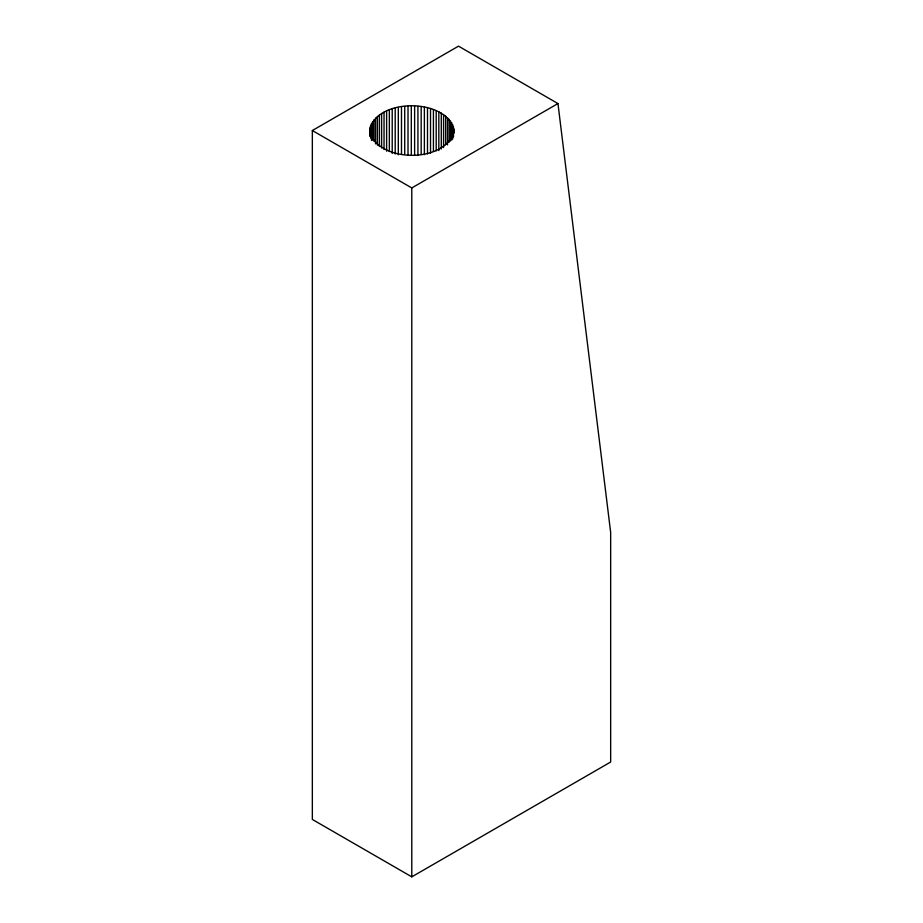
<?xml version="1.0" encoding="UTF-8"?>
<svg xmlns="http://www.w3.org/2000/svg" width="923" height="923" viewBox="0 0 923 923"><rect width="100%" height="100%" fill="white"/><g stroke="black" fill="none" stroke-linecap="round" stroke-linejoin="round"><path stroke-width="1.38" d="M453.966 133.143C452.189 95.98 367.539 96.511 369.765 135.589M453.966 130.27C447.159 163.325 380.184 163.209 369.765 132.716M312.343 130.535L458.512 46.15L557.954 103.561L610.657 532.398L610.657 762.029L411.785 876.85L312.343 819.439L312.343 130.535L411.785 187.946L557.954 103.561M453.804 128.355L453.804 132.67M453.378 126.463L453.516 136.95M452.697 124.593L452.697 138.946M451.762 122.759L451.762 139.984M450.574 120.971L450.574 141.057M449.155 119.24L449.155 142.211M447.505 117.579L447.505 144.853M445.636 116.01L445.636 144.715M443.559 114.521L443.559 147.53M441.286 113.125L441.286 149.007M438.829 111.845L438.829 150.599M436.198 110.679L436.198 150.864M433.429 109.629L433.429 151.257M430.522 108.718L430.522 153.206M427.499 107.933L427.499 153.864M424.372 107.299L424.372 154.66M421.176 106.791L421.176 154.153M417.923 106.445L417.923 155.237M414.623 106.237L414.623 155.041M411.785 187.946L411.785 876.85M411.312 106.18L411.312 154.983M408.012 106.283L408.012 155.076M404.724 106.526L404.724 153.887M401.482 106.918L401.482 154.279M398.309 107.46L398.309 154.822M395.206 108.141L395.206 154.072M392.217 108.96L392.217 153.449M389.344 109.918L389.344 151.534M386.61 110.991L386.61 151.176M384.037 112.191L384.037 149.514M381.626 113.506L381.626 147.957M379.399 114.925L379.399 146.503M377.38 116.448L377.38 145.142M375.569 118.04L375.569 143.873M373.988 119.725L373.988 141.254M372.627 121.467L372.627 140.123M371.519 123.267L371.519 140.492M370.654 125.113L370.654 138.035M370.042 126.993L370.042 135.612M369.696 128.897L369.696 136.073"/></g></svg>
